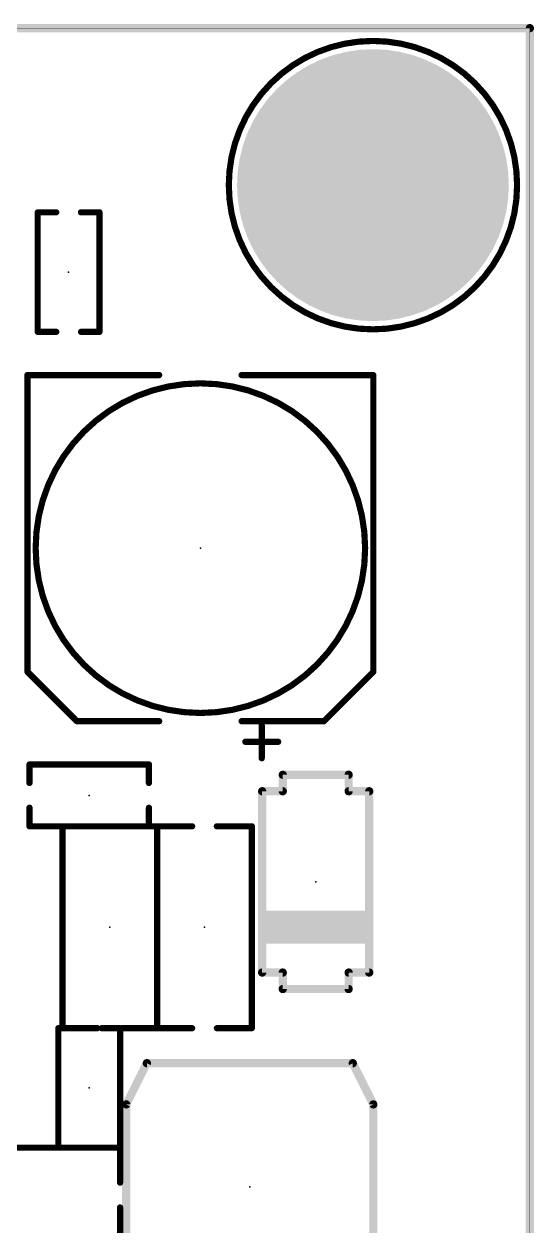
# Model space of a CAD drawing. Extents: x 0 to 89, y 0 to 124.
# Drawn here: x 76.62 to 89, y 92.85 to 122.02 of the extents above; entities that cross this region are included whole.
import ezdxf

# ---------------------------------------------------------------- set-up
doc = ezdxf.new("R2010")
doc.units = 0
for name, color, linetype in [('17', 82, 'CONTINUOUS'), ('20', 7, 'CONTINUOUS'), ('21', 253, 'CONTINUOUS'), ('23', 7, 'CONTINUOUS')]:
    doc.layers.add(name, color=color, linetype=linetype)

# ---------------------------------------------------------------- blocks, each defined once
blk = doc.blocks.new('ROUNDP')
at = {"const_width": 0.5}
blk.add_lwpolyline([(0, -0.25, 1), (0, 0.25, 1), (0, -0.25)], format="xyb", dxfattribs=at)

msp = doc.modelspace()

# ---------------------------------------------------------------- linework, layer by layer
at = {"layer": '20', "const_width": 0.01}
for points in [[(88.9, 121.92), (0, 121.92)], [(88.9, 0), (88.9, 121.92)]]:
    msp.add_lwpolyline(points, dxfattribs=at)
at = {"layer": '20', "const_width": 0.005}
for points in [[(88.9025, 121.92, 1), (88.8975, 121.92)], [(88.9, 121.9175, 1), (88.9, 121.9225)]]:
    msp.add_lwpolyline(points, format="xyb", dxfattribs=at)
at = {"layer": '21'}
for points, const_width in [([(88.9, 121.92), (0, 121.92)], 0.2), ([(88.9, 0), (88.9, 121.92)], 0.2), ([(76.95, 114.55), (76.95, 117.45)], 0.15), ([(76.95, 117.45), (77.4, 117.45)], 0.15), ([(78, 117.45), (78.45, 117.45)], 0.15), ([(78.45, 117.45), (78.45, 114.55)], 0.15), ([(77.4, 114.55), (76.95, 114.55)], 0.15), ([(78.45, 114.55), (78, 114.55)], 0.15), ([(79.9, 113.5), (76.7, 113.5)], 0.15), ([(76.7, 113.5), (76.7, 106.3)], 0.15), ([(85.1, 113.5), (81.9, 113.5)], 0.15), ([(85.1, 113.5), (85.1, 106.3)], 0.15), ([(76.7, 106.3), (77.9, 105.1)], 0.15), ([(85.1, 106.3), (83.9, 105.1)], 0.15), ([(77.9, 105.1), (79.9, 105.1)], 0.15), ([(81.9, 105.1), (83.9, 105.1)], 0.15), ([(82.39, 104.2), (82.39, 105)], 0.15), ([(82.79, 104.6), (81.99, 104.6)], 0.15), ([(76.75, 103.6), (76.75, 104.05)], 0.15), ([(76.75, 104.05), (79.65, 104.05)], 0.15), ([(79.65, 104.05), (79.65, 103.6)], 0.15), ([(82.9, 103.4), (82.9, 103.8)], 0.2), ([(82.9, 103.8), (84.5, 103.8)], 0.2), ([(84.5, 103.8), (84.5, 103.4)], 0.2), ([(82.4, 99), (82.4, 103.4)], 0.2), ([(82.4, 103.4), (82.9, 103.4)], 0.2), ([(84.5, 103.4), (85, 103.4)], 0.2), ([(85, 103.4), (85, 99)], 0.2), ([(76.75, 102.55), (76.75, 103)], 0.15), ([(79.65, 103), (79.65, 102.55)], 0.15), ([(79.65, 102.55), (76.75, 102.55)], 0.15), ([(77.55, 97.65), (77.55, 102.55)], 0.15), ([(77.55, 102.55), (78.4, 102.55)], 0.15), ([(79, 102.55), (79.85, 102.55)], 0.15), ([(79.85, 97.65), (79.85, 102.55)], 0.15), ([(79.85, 102.55), (80.7, 102.55)], 0.15), ([(79.85, 102.55), (79.85, 97.65)], 0.15), ([(81.3, 102.55), (82.15, 102.55)], 0.15), ([(82.15, 102.55), (82.15, 97.65)], 0.15), ([(84.9, 100.3), (82.5, 100.3)], 0.4), ([(84.9, 99.9), (82.5, 99.9)], 0.4), ([(82.9, 99), (82.4, 99)], 0.2), ([(82.9, 98.6), (82.9, 99)], 0.2), ([(85, 99), (84.5, 99)], 0.2), ([(84.5, 99), (84.5, 98.6)], 0.2), ([(84.5, 98.6), (82.9, 98.6)], 0.2), ([(77.45, 94.75), (77.45, 97.65)], 0.15), ([(77.45, 97.65), (77.9, 97.65)], 0.15), ([(78.4, 97.65), (77.55, 97.65)], 0.15), ([(78.5, 97.65), (78.95, 97.65)], 0.15), ([(78.95, 97.65), (78.95, 94.75)], 0.15), ([(79.85, 97.65), (79, 97.65)], 0.15), ([(80.7, 97.65), (79.85, 97.65)], 0.15), ([(82.15, 97.65), (81.3, 97.65)], 0.15), ([(79.1, 95.8), (79.6, 96.8)], 0.2), ([(79.6, 96.8), (84.6, 96.8)], 0.2), ([(84.6, 96.8), (85.1, 95.8)], 0.2), ([(79.1, 91.8), (79.1, 95.8)], 0.2), ([(85.1, 95.8), (85.1, 91.8)], 0.2), ([(74.05, 94.75), (78.95, 94.75)], 0.15), ([(77.9, 94.75), (77.45, 94.75)], 0.15), ([(78.95, 94.75), (78.5, 94.75)], 0.15), ([(78.95, 94.75), (78.95, 93.9)], 0.15), ([(78.95, 93.3), (78.95, 92.45)], 0.15)]:
    msp.add_lwpolyline(points, dxfattribs=dict(at, const_width=const_width))
for points, const_width in [([(88.95, 121.92, 1), (88.85, 121.92)], 0.1), ([(88.9, 121.87, 1), (88.9, 121.97)], 0.1), ([(85.09, 114.61, 1), (85.09, 121.61, 1), (85.09, 114.61)], 0.15), ([(76.9875, 117.45, 1), (76.9125, 117.45)], 0.075), ([(76.95, 117.4875, 1), (76.95, 117.4125)], 0.075), ([(77.4, 117.4125, 1), (77.4, 117.4875)], 0.075), ([(78, 117.4875, 1), (78, 117.4125)], 0.075), ([(78.4875, 117.45, 1), (78.4125, 117.45)], 0.075), ([(78.45, 117.4125, 1), (78.45, 117.4875)], 0.075), ([(76.95, 114.5875, 1), (76.95, 114.5125)], 0.075), ([(76.9125, 114.55, 1), (76.9875, 114.55)], 0.075), ([(77.4, 114.5125, 1), (77.4, 114.5875)], 0.075), ([(78, 114.5875, 1), (78, 114.5125)], 0.075), ([(78.4125, 114.55, 1), (78.4875, 114.55)], 0.075), ([(78.45, 114.5125, 1), (78.45, 114.5875)], 0.075), ([(76.7, 113.5375, 1), (76.7, 113.4625)], 0.075), ([(76.7375, 113.5, 1), (76.6625, 113.5)], 0.075), ([(79.9, 113.4625, 1), (79.9, 113.5375)], 0.075), ([(81.9, 113.5375, 1), (81.9, 113.4625)], 0.075), ([(85.1375, 113.5, 1), (85.0625, 113.5)], 0.075), ([(85.1, 113.4625, 1), (85.1, 113.5375)], 0.075), ([(80.9, 105.3, 1), (80.9, 113.3, 1), (80.9, 105.3)], 0.15), ([(76.7265, 106.3265, 1), (76.6735, 106.2735)], 0.075), ([(76.6625, 106.3, 1), (76.7375, 106.3)], 0.075), ([(85.0625, 106.3, 1), (85.1375, 106.3)], 0.075), ([(85.1265, 106.2735, 1), (85.0735, 106.3265)], 0.075), ([(77.9, 105.1375, 1), (77.9, 105.0625)], 0.075), ([(77.8735, 105.0735, 1), (77.9265, 105.1265)], 0.075), ([(79.9, 105.0625, 1), (79.9, 105.1375)], 0.075), ([(81.9, 105.1375, 1), (81.9, 105.0625)], 0.075), ([(82.4275, 105, 1), (82.3525, 105)], 0.075), ([(83.8735, 105.1265, 1), (83.9265, 105.0735)], 0.075), ([(83.9, 105.0625, 1), (83.9, 105.1375)], 0.075), ([(81.99, 104.6375, 1), (81.99, 104.5625)], 0.075), ([(82.79, 104.5625, 1), (82.79, 104.6375)], 0.075), ([(82.3525, 104.2, 1), (82.4275, 104.2)], 0.075), ([(76.7875, 104.05, 1), (76.7125, 104.05)], 0.075), ([(76.75, 104.0875, 1), (76.75, 104.0125)], 0.075), ([(79.6875, 104.05, 1), (79.6125, 104.05)], 0.075), ([(79.65, 104.0125, 1), (79.65, 104.0875)], 0.075), ([(82.95, 103.8, 1), (82.85, 103.8)], 0.1), ([(82.9, 103.85, 1), (82.9, 103.75)], 0.1), ([(84.55, 103.8, 1), (84.45, 103.8)], 0.1), ([(84.5, 103.75, 1), (84.5, 103.85)], 0.1), ([(76.7125, 103.6, 1), (76.7875, 103.6)], 0.075), ([(79.6125, 103.6, 1), (79.6875, 103.6)], 0.075), ([(82.45, 103.4, 1), (82.35, 103.4)], 0.1), ([(82.4, 103.45, 1), (82.4, 103.35)], 0.1), ([(82.85, 103.4, 1), (82.95, 103.4)], 0.1), ([(82.9, 103.35, 1), (82.9, 103.45)], 0.1), ([(84.5, 103.45, 1), (84.5, 103.35)], 0.1), ([(84.45, 103.4, 1), (84.55, 103.4)], 0.1), ([(85.05, 103.4, 1), (84.95, 103.4)], 0.1), ([(85, 103.35, 1), (85, 103.45)], 0.1), ([(76.7875, 103, 1), (76.7125, 103)], 0.075), ([(79.6875, 103, 1), (79.6125, 103)], 0.075), ([(76.75, 102.5875, 1), (76.75, 102.5125)], 0.075), ([(76.7125, 102.55, 1), (76.7875, 102.55)], 0.075), ([(77.5875, 102.55, 1), (77.5125, 102.55)], 0.075), ([(77.55, 102.5875, 1), (77.55, 102.5125)], 0.075), ([(78.4, 102.5125, 1), (78.4, 102.5875)], 0.075), ([(79, 102.5875, 1), (79, 102.5125)], 0.075), ([(79.6125, 102.55, 1), (79.6875, 102.55)], 0.075), ([(79.65, 102.5125, 1), (79.65, 102.5875)], 0.075), ([(79.8875, 102.55, 1), (79.8125, 102.55)], 0.075), ([(79.85, 102.5875, 1), (79.85, 102.5125)], 0.075), ([(79.8875, 102.55, 1), (79.8125, 102.55)], 0.075), ([(79.85, 102.5125, 1), (79.85, 102.5875)], 0.075), ([(80.7, 102.5125, 1), (80.7, 102.5875)], 0.075), ([(81.3, 102.5875, 1), (81.3, 102.5125)], 0.075), ([(82.1875, 102.55, 1), (82.1125, 102.55)], 0.075), ([(82.15, 102.5125, 1), (82.15, 102.5875)], 0.075), ([(82.5, 100.4, 1), (82.5, 100.2)], 0.2), ([(84.9, 100.2, 1), (84.9, 100.4)], 0.2), ([(82.5, 100, 1), (82.5, 99.8)], 0.2), ([(84.9, 99.8, 1), (84.9, 100)], 0.2), ([(82.4, 99.05, 1), (82.4, 98.95)], 0.1), ([(82.35, 99, 1), (82.45, 99)], 0.1), ([(82.95, 99, 1), (82.85, 99)], 0.1), ([(82.9, 98.95, 1), (82.9, 99.05)], 0.1), ([(84.5, 99.05, 1), (84.5, 98.95)], 0.1), ([(84.55, 99, 1), (84.45, 99)], 0.1), ([(84.95, 99, 1), (85.05, 99)], 0.1), ([(85, 98.95, 1), (85, 99.05)], 0.1), ([(82.9, 98.65, 1), (82.9, 98.55)], 0.1), ([(82.85, 98.6, 1), (82.95, 98.6)], 0.1), ([(84.45, 98.6, 1), (84.55, 98.6)], 0.1), ([(84.5, 98.55, 1), (84.5, 98.65)], 0.1), ([(77.4875, 97.65, 1), (77.4125, 97.65)], 0.075), ([(77.45, 97.6875, 1), (77.45, 97.6125)], 0.075), ([(77.55, 97.6875, 1), (77.55, 97.6125)], 0.075), ([(77.9, 97.6125, 1), (77.9, 97.6875)], 0.075), ([(78.4, 97.6125, 1), (78.4, 97.6875)], 0.075), ([(78.5, 97.6875, 1), (78.5, 97.6125)], 0.075), ([(78.9875, 97.65, 1), (78.9125, 97.65)], 0.075), ([(78.95, 97.6125, 1), (78.95, 97.6875)], 0.075), ([(79, 97.6875, 1), (79, 97.6125)], 0.075), ([(79.85, 97.6875, 1), (79.85, 97.6125)], 0.075), ([(79.85, 97.6125, 1), (79.85, 97.6875)], 0.075), ([(80.7, 97.6125, 1), (80.7, 97.6875)], 0.075), ([(81.3, 97.6875, 1), (81.3, 97.6125)], 0.075), ([(82.15, 97.6125, 1), (82.15, 97.6875)], 0.075), ([(77.5125, 97.65, 1), (77.5875, 97.65)], 0.075), ([(79.8125, 97.65, 1), (79.8875, 97.65)], 0.075), ([(79.8125, 97.65, 1), (79.8875, 97.65)], 0.075), ([(82.1125, 97.65, 1), (82.1875, 97.65)], 0.075), ([(79.6, 96.85, 1), (79.6, 96.75)], 0.1), ([(79.6447, 96.7776, 1), (79.5553, 96.8224)], 0.1), ([(84.6447, 96.8224, 1), (84.5553, 96.7776)], 0.1), ([(84.6, 96.75, 1), (84.6, 96.85)], 0.1), ([(79.15, 95.8, 1), (79.05, 95.8)], 0.1), ([(79.0553, 95.8224, 1), (79.1447, 95.7776)], 0.1), ([(85.15, 95.8, 1), (85.05, 95.8)], 0.1), ([(85.0553, 95.7776, 1), (85.1447, 95.8224)], 0.1), ([(77.45, 94.7875, 1), (77.45, 94.7125)], 0.075), ([(77.9, 94.7125, 1), (77.9, 94.7875)], 0.075), ([(78.5, 94.7875, 1), (78.5, 94.7125)], 0.075), ([(78.9875, 94.75, 1), (78.9125, 94.75)], 0.075), ([(78.95, 94.7125, 1), (78.95, 94.7875)], 0.075), ([(78.95, 94.7125, 1), (78.95, 94.7875)], 0.075), ([(77.4125, 94.75, 1), (77.4875, 94.75)], 0.075), ([(78.9125, 94.75, 1), (78.9875, 94.75)], 0.075), ([(78.9125, 93.9, 1), (78.9875, 93.9)], 0.075), ([(78.9875, 93.3, 1), (78.9125, 93.3)], 0.075)]:
    msp.add_lwpolyline(points, format="xyb", dxfattribs=dict(at, const_width=const_width))
at = {"layer": '23'}
for p in [(77.7, 116), (80.9, 109.3), (78.2, 103.3), (83.7, 101.2), (78.7, 100.1), (81, 100.1), (78.2, 96.2), (82.1, 93.8)]:
    msp.add_point(p, dxfattribs=at)

# ---------------------------------------------------------------- block references
at = {"layer": '17', "xscale": 6.6, "yscale": 6.6}
msp.add_blockref('ROUNDP', (85.09, 118.11), dxfattribs=at)
msp.add_blockref('ROUNDP', (85.09, 118.11), dxfattribs=at)

doc.saveas('drawing.dxf')
